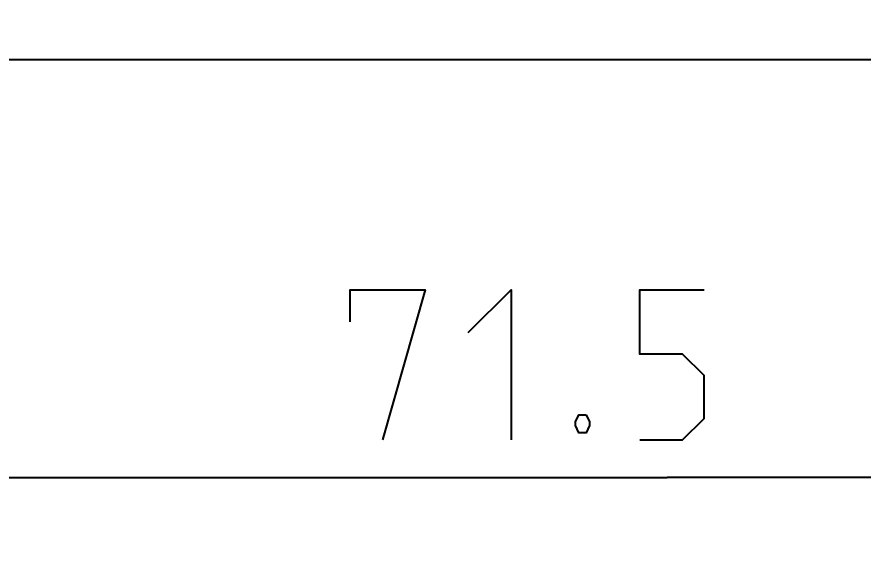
# Model space of a CAD drawing. Extents: x 0 to 420, y 0 to 297.
# Drawn here: x 157.38 to 177.11, y 151.93 to 164.67 of the extents above; entities that cross this region are included whole.
import ezdxf

# ---------------------------------------------------------------- set-up
doc = ezdxf.new("R2010")
doc.units = 0
doc.header["$LTSCALE"] = 23.1
doc.layers.get('0').update_dxf_attribs({"linetype": 'CONTINUOUS'})
doc.layers.add('10000_FRONT', color=7, linetype='CONTINUOUS')
doc.layers.add('10100_DIM_FRONT', color=7, linetype='CONTINUOUS')
doc.dimstyles.get("Standard").update_dxf_attribs({"dimtxt": 2.5, "dimasz": 2.5, "dimexe": 1.25, "dimexo": 0.625, "dimtad": 1, "dimcen": 2.5, "dimazin": 3, "dimtfac": 1, "dimtmove": 0, "dimatfit": 3})

# ---------------------------------------------------------------- blocks, each defined once
blk = doc.blocks.new('_FILLED')
at = {"color": 0, "linetype": 'BYBLOCK'}
blk.add_solid([(0, 0), (-1, 0.1429), (-1, -0.1429)], dxfattribs=at)
blk = doc.blocks.new('*D0')
at = {"layer": '10100_DIM_FRONT', "color": 7, "linetype": 'CONTINUOUS'}
for p, q in [((136.798, 164.673), (136.798, 151.933)), ((208.298, 164.673), (208.298, 151.933)), ((136.798, 153.933), (172.548, 153.933)), ((208.298, 153.933), (172.548, 153.933))]:
    blk.add_line(p, q, dxfattribs=at)
at = {"layer": '10100_DIM_FRONT', "color": 7, "linetype": 'CONTINUOUS', "xscale": 3.5, "yscale": 3.5, "zscale": 3.5, "rotation": 180}
blk.add_blockref('_FILLED', (136.798, 153.933), dxfattribs=at)
at = {"layer": '10100_DIM_FRONT', "color": 7, "linetype": 'CONTINUOUS', "xscale": 3.5, "yscale": 3.5, "zscale": 3.5}
blk.add_blockref('_FILLED', (208.298, 153.933), dxfattribs=at)

msp = doc.modelspace()

# ---------------------------------------------------------------- linework, layer by layer
at = {"layer": '10000_FRONT', "color": 7, "linetype": 'CONTINUOUS'}
msp.add_line((207.298, 163.673), (137.798, 163.673), dxfattribs=at)
at = {"layer": '10100_DIM_FRONT', "color": 7, "linetype": 'CONTINUOUS'}
for points in [[(165.154, 157.558), (165.154, 158.308), (166.904, 158.308), (165.904, 154.808)], [(167.904, 157.308), (168.904, 158.308), (168.904, 154.808)], [(171.904, 154.808), (172.904, 154.808), (173.404, 155.308), (173.404, 156.308), (172.904, 156.808), (171.904, 156.808), (171.904, 158.308), (173.404, 158.308)], [(170.654, 155.392), (170.737, 155.225), (170.737, 155.142), (170.654, 154.975), (170.487, 154.975), (170.404, 155.142), (170.404, 155.225), (170.487, 155.392), (170.654, 155.392)]]:
    msp.add_lwpolyline(points, dxfattribs=at)

# ---------------------------------------------------------------- dimensions: what is measured, and where the dimension line sits
dim = msp.add_linear_dim(base=(208.298, 153.933), p1=(136.798, 164.673), p2=(208.298, 164.673), dimstyle='Standard', dxfattribs=at)
dim.commit()
dim.dimension.update_dxf_attribs({"geometry": '*D0', "text_midpoint": (165.154, 154.808), "dimtype": 128})

doc.saveas('drawing.dxf')
